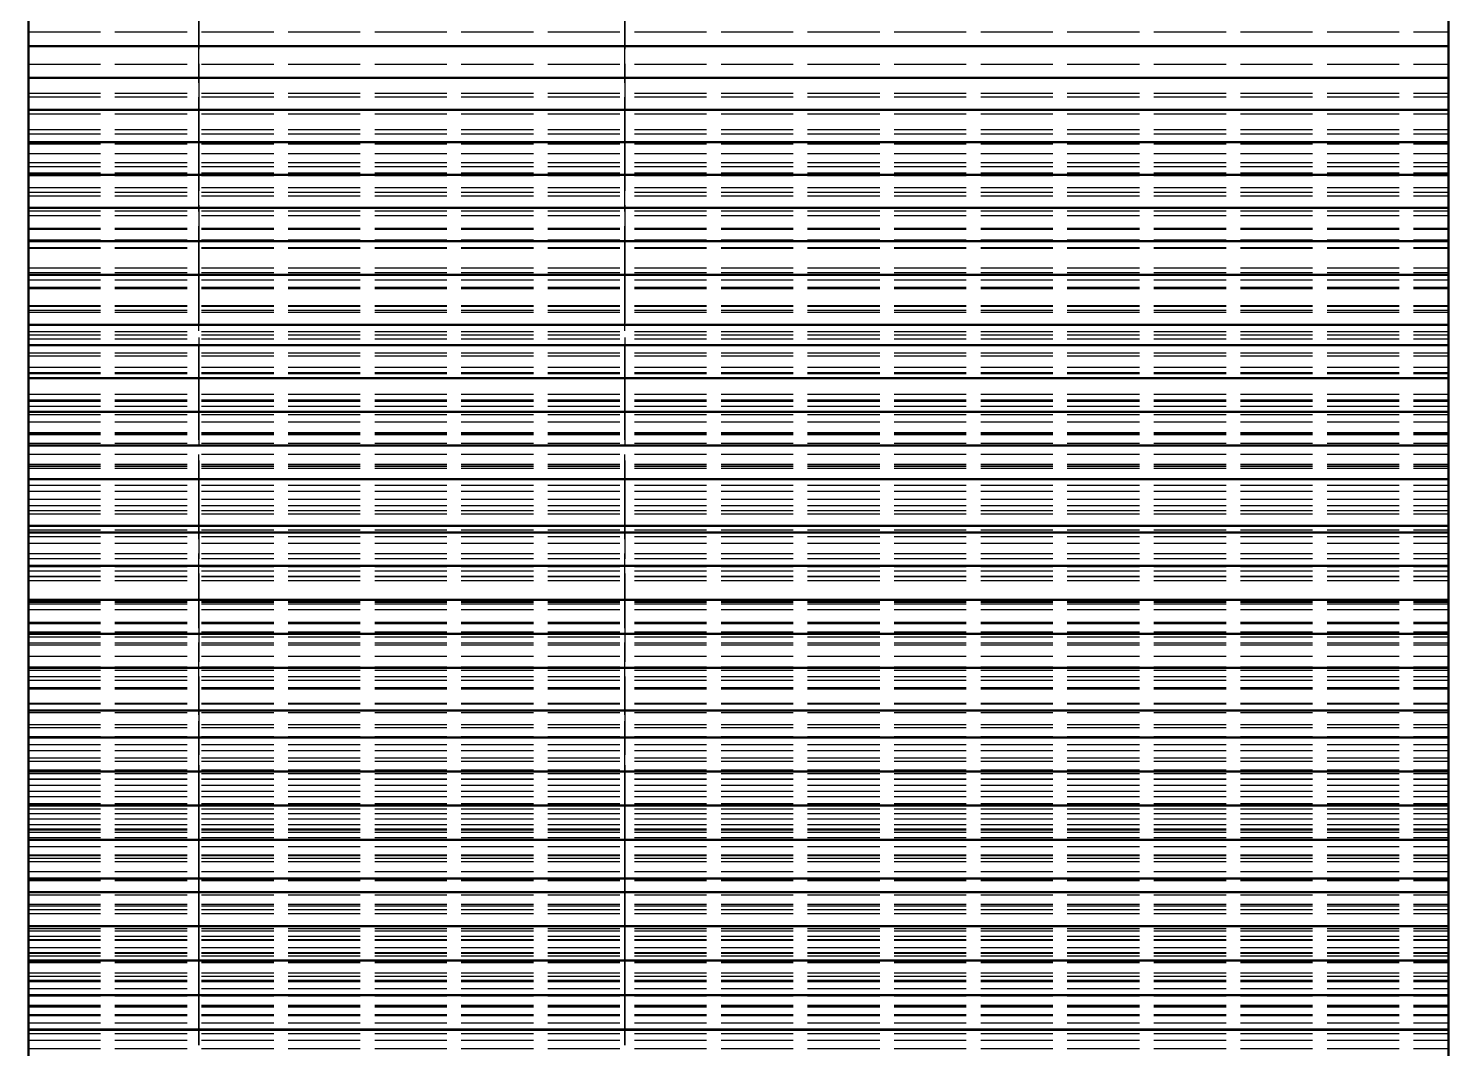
# Model space of a CAD drawing. Header units: millimetres. Extents: x 0 to 420, y 0 to 297.
# Drawn here: x 239.97 to 264.97, y 194.41 to 212.36 of the extents above; entities that cross this region are included whole.
import ezdxf

# ---------------------------------------------------------------- set-up
doc = ezdxf.new("R2010")
doc.units = ezdxf.units.MM
doc.linetypes.add('DASHED', pattern=[1.524, 1.27, -0.254])
doc.layers.add('HIDDEN', color=8, linetype='DASHED', lineweight=25)
doc.layers.add('VISIBLE', color=7, linetype='CONTINUOUS', lineweight=50)

msp = doc.modelspace()

# ---------------------------------------------------------------- linework, layer by layer
at = {"layer": 'HIDDEN'}
for points in [[(239.96812, 212.30926), (239.96812, 214.90268)], [(242.96812, 212.30926), (242.96812, 214.90268)], [(250.46812, 212.30926), (250.46812, 214.90268)], [(264.96812, 212.30926), (264.96812, 214.90268)], [(242.96812, 213.26298), (242.96812, 210.77014)], [(250.46812, 213.26298), (250.46812, 210.77014)], [(239.96812, 212.29656), (239.96812, 212.85751)], [(264.96812, 212.29656), (264.96812, 212.85751)], [(239.96812, 209.87757), (239.96812, 212.30926)], [(239.96812, 212.29656), (264.96812, 212.29656)], [(239.96812, 211.73004), (239.96812, 212.29656)], [(242.96812, 209.87757), (242.96812, 212.30926)], [(250.46812, 209.87757), (250.46812, 212.30926)], [(264.96812, 209.87757), (264.96812, 212.30926)], [(264.96812, 211.73004), (264.96812, 212.29656)], [(239.96812, 211.73004), (264.96812, 211.73004)], [(239.96812, 211.15816), (239.96812, 211.73004)], [(264.96812, 211.15816), (264.96812, 211.73004)], [(239.96812, 211.21761), (264.96812, 211.21761)], [(239.96812, 210.92019), (239.96812, 211.21761)], [(239.96812, 211.21761), (239.96812, 210.85791)], [(239.96812, 211.15816), (264.96812, 211.15816)], [(239.96812, 210.58111), (239.96812, 211.15816)], [(264.96812, 210.92019), (264.96812, 211.21761)], [(264.96812, 211.21761), (264.96812, 210.85791)], [(264.96812, 210.58111), (264.96812, 211.15816)], [(239.96812, 210.92559), (239.96812, 210.77014)], [(239.96812, 210.62462), (239.96812, 210.92019)], [(239.96812, 210.85791), (264.96812, 210.85791)], [(239.96812, 210.85791), (239.96812, 210.50442)], [(239.96812, 210.77014), (239.96812, 210.35563)], [(242.96812, 210.77014), (242.96812, 208.44165)], [(250.46812, 210.77014), (250.46812, 208.44165)], [(264.96812, 210.92559), (264.96812, 210.77014)], [(264.96812, 210.62462), (264.96812, 210.92019)], [(264.96812, 210.85791), (264.96812, 210.50442)], [(264.96812, 210.77014), (264.96812, 210.35563)], [(239.96812, 210.3309), (239.96812, 210.62462)], [(239.96812, 210.58111), (264.96812, 210.58111)], [(239.96812, 209.99905), (239.96812, 210.58111)], [(239.96812, 210.50442), (264.96812, 210.50442)], [(239.96812, 210.50442), (239.96812, 210.15692)], [(264.96812, 210.3309), (264.96812, 210.62462)], [(264.96812, 209.99905), (264.96812, 210.58111)], [(264.96812, 210.50442), (264.96812, 210.15692)], [(239.96812, 210.3309), (264.96812, 210.3309)], [(239.96812, 209.77165), (239.96812, 210.3309)], [(264.96812, 209.77165), (264.96812, 210.3309)], [(239.96812, 210.15692), (264.96812, 210.15692)], [(239.96812, 210.15692), (239.96812, 209.81527)], [(264.96812, 210.15692), (264.96812, 209.81527)], [(239.96812, 209.99905), (264.96812, 209.99905)], [(239.96812, 209.41215), (239.96812, 209.99905)], [(239.96812, 209.92937), (264.96812, 209.92937)], [(239.96812, 209.56083), (239.96812, 209.92937)], [(239.96812, 209.92937), (239.96812, 209.64006)], [(239.96812, 207.61174), (239.96812, 209.87757)], [(239.96812, 209.81527), (264.96812, 209.81527)], [(239.96812, 209.81527), (239.96812, 209.47931)], [(239.96812, 209.77165), (264.96812, 209.77165)], [(239.96812, 209.20677), (239.96812, 209.77165)], [(242.96812, 207.61174), (242.96812, 209.87757)], [(250.46812, 207.61174), (250.46812, 209.87757)], [(264.96812, 209.41215), (264.96812, 209.99905)], [(264.96812, 209.56083), (264.96812, 209.92937)], [(264.96812, 209.92937), (264.96812, 209.64006)], [(264.96812, 207.61174), (264.96812, 209.87757)], [(264.96812, 209.81527), (264.96812, 209.47931)], [(264.96812, 209.20677), (264.96812, 209.77165)], [(239.96812, 209.64006), (239.96812, 209.35262)], [(239.96812, 209.56083), (264.96812, 209.56083)], [(239.96812, 209.19834), (239.96812, 209.56083)], [(264.96812, 209.64006), (264.96812, 209.35262)], [(264.96812, 209.19834), (264.96812, 209.56083)], [(239.96812, 209.47931), (264.96812, 209.47931)], [(239.96812, 209.47931), (239.96812, 209.14894)], [(239.96812, 209.41215), (264.96812, 209.41215)], [(239.96812, 208.50459), (239.96812, 209.41215)], [(239.96812, 209.35262), (239.96812, 209.06706)], [(264.96812, 209.47931), (264.96812, 209.14894)], [(264.96812, 208.50459), (264.96812, 209.41215)], [(264.96812, 209.35262), (264.96812, 209.06706)], [(239.96812, 209.20677), (264.96812, 209.20677)], [(239.96812, 208.6365), (239.96812, 209.20677)], [(239.96812, 209.19834), (264.96812, 209.19834)], [(239.96812, 208.84169), (239.96812, 209.19834)], [(239.96812, 209.14894), (264.96812, 209.14894)], [(239.96812, 209.14894), (239.96812, 208.82406)], [(239.96812, 209.06706), (264.96812, 209.06706)], [(239.96812, 209.06706), (239.96812, 208.50446)], [(264.96812, 208.6365), (264.96812, 209.20677)], [(264.96812, 208.84169), (264.96812, 209.19834)], [(264.96812, 209.14894), (264.96812, 208.82406)], [(264.96812, 209.06706), (264.96812, 208.50446)], [(239.96812, 208.84169), (264.96812, 208.84169)], [(239.96812, 208.49074), (239.96812, 208.84169)], [(239.96812, 208.82406), (264.96812, 208.82406)], [(239.96812, 208.82406), (239.96812, 208.50459)], [(264.96812, 208.49074), (264.96812, 208.84169)], [(264.96812, 208.82406), (264.96812, 208.50459)], [(239.96812, 208.6365), (264.96812, 208.6365)], [(239.96812, 208.06107), (239.96812, 208.6365)], [(239.96812, 208.61519), (239.96812, 208.44165)], [(239.96812, 208.50459), (264.96812, 208.50459)], [(239.96812, 208.50446), (264.96812, 208.50446)], [(239.96812, 208.50446), (239.96812, 207.93639)], [(264.96812, 208.06107), (264.96812, 208.6365)], [(264.96812, 208.61519), (264.96812, 208.44165)], [(264.96812, 208.50446), (264.96812, 207.93639)], [(239.96812, 208.49074), (264.96812, 208.49074)], [(239.96812, 208.14534), (239.96812, 208.49074)], [(239.96812, 208.44165), (239.96812, 207.93639)], [(242.96812, 208.44165), (242.96812, 206.28148)], [(250.46812, 208.44165), (250.46812, 206.28148)], [(264.96812, 208.14534), (264.96812, 208.49074)], [(264.96812, 208.44165), (264.96812, 207.93639)], [(239.96812, 208.14534), (264.96812, 208.14534)], [(239.96812, 207.80539), (239.96812, 208.14534)], [(239.96812, 208.06107), (264.96812, 208.06107)], [(239.96812, 207.48069), (239.96812, 208.06107)], [(264.96812, 207.80539), (264.96812, 208.14534)], [(264.96812, 207.48069), (264.96812, 208.06107)], [(239.96812, 207.93639), (264.96812, 207.93639)], [(239.96812, 207.93639), (239.96812, 207.3631)], [(239.96812, 207.80539), (264.96812, 207.80539)], [(239.96812, 207.4708), (239.96812, 207.80539)], [(239.96812, 207.7843), (264.96812, 207.7843)], [(239.96812, 207.50927), (239.96812, 207.7843)], [(239.96812, 207.7843), (239.96812, 207.40078)], [(264.96812, 207.93639), (264.96812, 207.3631)], [(264.96812, 207.4708), (264.96812, 207.80539)], [(264.96812, 207.50927), (264.96812, 207.7843)], [(264.96812, 207.7843), (264.96812, 207.40078)], [(239.96812, 205.51566), (239.96812, 207.61174)], [(239.96812, 207.23616), (239.96812, 207.50927)], [(242.96812, 205.51566), (242.96812, 207.61174)], [(250.46812, 205.51566), (250.46812, 207.61174)], [(264.96812, 205.51566), (264.96812, 207.61174)], [(264.96812, 207.23616), (264.96812, 207.50927)], [(239.96812, 207.48069), (264.96812, 207.48069)], [(239.96812, 206.89554), (239.96812, 207.48069)], [(239.96812, 207.4708), (264.96812, 207.4708)], [(239.96812, 207.14149), (239.96812, 207.4708)], [(239.96812, 207.40078), (264.96812, 207.40078)], [(239.96812, 207.40078), (239.96812, 207.02303)], [(239.96812, 207.3631), (264.96812, 207.3631)], [(239.96812, 207.3631), (239.96812, 207.14149)], [(264.96812, 206.89554), (264.96812, 207.48069)], [(264.96812, 207.14149), (264.96812, 207.4708)], [(264.96812, 207.40078), (264.96812, 207.02303)], [(264.96812, 207.3631), (264.96812, 207.14149)], [(239.96812, 206.96496), (239.96812, 207.23616)], [(239.96812, 207.02303), (264.96812, 207.02303)], [(239.96812, 207.02303), (239.96812, 206.65085)], [(264.96812, 206.96496), (264.96812, 207.23616)], [(264.96812, 207.02303), (264.96812, 206.65085)], [(239.96812, 206.96496), (264.96812, 206.96496)], [(239.96812, 206.39705), (239.96812, 206.96496)], [(239.96812, 206.89554), (264.96812, 206.89554)], [(239.96812, 206.30577), (239.96812, 206.89554)], [(239.96812, 206.78481), (239.96812, 206.28148)], [(264.96812, 206.39705), (264.96812, 206.96496)], [(264.96812, 206.30577), (264.96812, 206.89554)], [(264.96812, 206.78481), (264.96812, 206.28148)], [(239.96812, 206.65085), (264.96812, 206.65085)], [(239.96812, 206.65085), (239.96812, 206.28411)], [(239.96812, 206.59455), (264.96812, 206.59455)], [(239.96812, 206.20258), (239.96812, 206.59455)], [(239.96812, 206.59455), (239.96812, 206.32792)], [(264.96812, 206.65085), (264.96812, 206.28411)], [(264.96812, 206.20258), (264.96812, 206.59455)], [(264.96812, 206.59455), (264.96812, 206.32792)], [(239.96812, 206.39705), (264.96812, 206.39705)], [(239.96812, 205.82397), (239.96812, 206.39705)], [(239.96812, 206.32792), (239.96812, 206.06322)], [(239.96812, 206.30577), (264.96812, 206.30577)], [(239.96812, 205.71153), (239.96812, 206.30577)], [(239.96812, 206.28411), (264.96812, 206.28411)], [(239.96812, 206.28411), (239.96812, 205.92268)], [(239.96812, 206.28148), (239.96812, 206.06322)], [(242.96812, 206.28148), (242.96812, 204.29333)], [(250.46812, 206.28148), (250.46812, 204.29333)], [(264.96812, 205.82397), (264.96812, 206.39705)], [(264.96812, 206.32792), (264.96812, 206.06322)], [(264.96812, 205.71153), (264.96812, 206.30577)], [(264.96812, 206.28411), (264.96812, 205.92268)], [(264.96812, 206.28148), (264.96812, 206.06322)], [(239.96812, 206.20258), (264.96812, 206.20258)], [(239.96812, 205.81619), (239.96812, 206.20258)], [(239.96812, 206.06322), (239.96812, 205.80046)], [(264.96812, 205.81619), (264.96812, 206.20258)], [(264.96812, 206.06322), (264.96812, 205.80046)], [(239.96812, 205.92268), (264.96812, 205.92268)], [(239.96812, 205.92268), (239.96812, 205.56645)], [(239.96812, 205.82397), (264.96812, 205.82397)], [(239.96812, 205.24594), (239.96812, 205.82397)], [(239.96812, 205.81619), (264.96812, 205.81619)], [(239.96812, 205.43523), (239.96812, 205.81619)], [(239.96812, 205.80046), (264.96812, 205.80046)], [(239.96812, 205.80046), (239.96812, 205.22977)], [(264.96812, 205.92268), (264.96812, 205.56645)], [(264.96812, 205.24594), (264.96812, 205.82397)], [(264.96812, 205.43523), (264.96812, 205.81619)], [(264.96812, 205.80046), (264.96812, 205.22977)], [(239.96812, 205.71153), (264.96812, 205.71153)], [(239.96812, 204.86928), (239.96812, 205.71153)], [(239.96812, 205.56645), (264.96812, 205.56645)], [(239.96812, 205.56645), (239.96812, 205.21534)], [(239.96812, 203.5929), (239.96812, 205.51566)], [(242.96812, 203.5929), (242.96812, 205.51566)], [(250.46812, 203.5929), (250.46812, 205.51566)], [(264.96812, 204.86928), (264.96812, 205.71153)], [(264.96812, 205.56645), (264.96812, 205.21534)], [(264.96812, 203.5929), (264.96812, 205.51566)], [(239.96812, 205.43523), (264.96812, 205.43523)], [(239.96812, 205.05955), (239.96812, 205.43523)], [(264.96812, 205.05955), (264.96812, 205.43523)], [(239.96812, 205.24594), (264.96812, 205.24594)], [(239.96812, 204.6632), (239.96812, 205.24594)], [(239.96812, 205.22977), (264.96812, 205.22977)], [(239.96812, 205.22977), (239.96812, 204.65408)], [(239.96812, 205.21534), (264.96812, 205.21534)], [(239.96812, 205.21534), (239.96812, 204.86928)], [(239.96812, 205.05955), (264.96812, 205.05955)], [(239.96812, 204.68903), (239.96812, 205.05955)], [(264.96812, 204.6632), (264.96812, 205.24594)], [(264.96812, 205.22977), (264.96812, 204.65408)], [(264.96812, 205.21534), (264.96812, 204.86928)], [(264.96812, 204.68903), (264.96812, 205.05955)], [(239.96812, 204.86928), (264.96812, 204.86928)], [(239.96812, 204.68903), (264.96812, 204.68903)], [(239.96812, 204.32358), (239.96812, 204.68903)], [(239.96812, 204.6632), (264.96812, 204.6632)], [(239.96812, 204.07591), (239.96812, 204.6632)], [(239.96812, 204.65408), (264.96812, 204.65408)], [(239.96812, 204.65408), (239.96812, 204.29333)], [(239.96812, 204.65408), (239.96812, 204.07361)], [(239.96812, 204.62283), (264.96812, 204.62283)], [(239.96812, 204.37096), (239.96812, 204.62283)], [(239.96812, 204.62283), (239.96812, 204.21655)], [(264.96812, 204.32358), (264.96812, 204.68903)], [(264.96812, 204.07591), (264.96812, 204.6632)], [(264.96812, 204.65408), (264.96812, 204.29333)], [(264.96812, 204.65408), (264.96812, 204.07361)], [(264.96812, 204.37096), (264.96812, 204.62283)], [(264.96812, 204.62283), (264.96812, 204.21655)], [(239.96812, 204.12105), (239.96812, 204.37096)], [(239.96812, 204.32358), (264.96812, 204.32358)], [(239.96812, 203.9631), (239.96812, 204.32358)], [(239.96812, 204.29333), (239.96812, 203.60754)], [(242.96812, 204.29333), (242.96812, 202.48059)], [(250.46812, 204.29333), (250.46812, 202.48059)], [(264.96812, 204.12105), (264.96812, 204.37096)], [(264.96812, 203.9631), (264.96812, 204.32358)], [(264.96812, 204.29333), (264.96812, 203.60754)], [(239.96812, 204.21655), (264.96812, 204.21655)], [(239.96812, 204.21655), (239.96812, 203.81557)], [(239.96812, 203.87311), (239.96812, 204.12105)], [(239.96812, 204.07591), (264.96812, 204.07591)], [(239.96812, 203.48425), (239.96812, 204.07591)], [(239.96812, 204.07361), (264.96812, 204.07361)], [(239.96812, 204.07361), (239.96812, 203.60754)], [(264.96812, 204.21655), (264.96812, 203.81557)], [(264.96812, 203.87311), (264.96812, 204.12105)], [(264.96812, 203.48425), (264.96812, 204.07591)], [(264.96812, 204.07361), (264.96812, 203.60754)], [(239.96812, 203.9631), (264.96812, 203.9631)], [(239.96812, 203.60754), (239.96812, 203.9631)], [(239.96812, 203.87311), (264.96812, 203.87311)], [(239.96812, 203.2981), (239.96812, 203.87311)], [(239.96812, 203.81557), (264.96812, 203.81557)], [(239.96812, 203.81557), (239.96812, 203.41973)], [(264.96812, 203.60754), (264.96812, 203.9631)], [(264.96812, 203.2981), (264.96812, 203.87311)], [(264.96812, 203.81557), (264.96812, 203.41973)], [(239.96812, 201.84675), (239.96812, 203.5929)], [(239.96812, 203.53485), (264.96812, 203.53485)], [(239.96812, 203.1205), (239.96812, 203.53485)], [(239.96812, 203.53485), (239.96812, 203.29162)], [(242.96812, 201.84675), (242.96812, 203.5929)], [(250.46812, 201.84675), (250.46812, 203.5929)], [(264.96812, 201.84675), (264.96812, 203.5929)], [(264.96812, 203.1205), (264.96812, 203.53485)], [(264.96812, 203.53485), (264.96812, 203.29162)], [(239.96812, 203.48425), (264.96812, 203.48425)], [(239.96812, 202.88838), (239.96812, 203.48425)], [(239.96812, 203.41973), (264.96812, 203.41973)], [(239.96812, 203.41973), (239.96812, 203.02891)], [(239.96812, 203.2981), (264.96812, 203.2981)], [(239.96812, 202.71839), (239.96812, 203.2981)], [(239.96812, 203.29162), (239.96812, 203.05039)], [(264.96812, 202.88838), (264.96812, 203.48425)], [(264.96812, 203.41973), (264.96812, 203.02891)], [(264.96812, 202.71839), (264.96812, 203.2981)], [(264.96812, 203.29162), (264.96812, 203.05039)], [(239.96812, 203.1205), (264.96812, 203.1205)], [(239.96812, 202.71129), (239.96812, 203.1205)], [(239.96812, 203.05039), (239.96812, 202.81114)], [(239.96812, 203.02891), (264.96812, 203.02891)], [(239.96812, 203.02891), (239.96812, 202.64299)], [(264.96812, 202.71129), (264.96812, 203.1205)], [(264.96812, 203.05039), (264.96812, 202.81114)], [(264.96812, 203.02891), (264.96812, 202.64299)], [(239.96812, 202.89916), (239.96812, 202.48059)], [(239.96812, 202.88838), (264.96812, 202.88838)], [(239.96812, 202.28843), (239.96812, 202.88838)], [(239.96812, 202.81114), (264.96812, 202.81114)], [(239.96812, 202.81114), (239.96812, 202.23393)], [(264.96812, 202.89916), (264.96812, 202.48059)], [(264.96812, 202.28843), (264.96812, 202.88838)], [(264.96812, 202.81114), (264.96812, 202.23393)], [(239.96812, 202.71839), (264.96812, 202.71839)], [(239.96812, 202.1342), (239.96812, 202.71839)], [(239.96812, 202.71129), (264.96812, 202.71129)], [(239.96812, 202.30706), (239.96812, 202.71129)], [(239.96812, 202.64299), (264.96812, 202.64299)], [(239.96812, 202.64299), (239.96812, 202.26188)], [(264.96812, 202.1342), (264.96812, 202.71839)], [(264.96812, 202.30706), (264.96812, 202.71129)], [(264.96812, 202.64299), (264.96812, 202.26188)], [(239.96812, 202.48059), (239.96812, 202.23393)], [(239.96812, 202.30706), (264.96812, 202.30706)], [(239.96812, 201.90768), (239.96812, 202.30706)], [(239.96812, 202.28843), (264.96812, 202.28843)], [(239.96812, 201.51382), (239.96812, 202.28843)], [(239.96812, 202.26188), (264.96812, 202.26188)], [(239.96812, 202.26188), (239.96812, 201.88551)], [(242.96812, 202.48059), (242.96812, 200.84636)], [(250.46812, 202.48059), (250.46812, 200.84636)], [(264.96812, 202.48059), (264.96812, 202.23393)], [(264.96812, 201.90768), (264.96812, 202.30706)], [(264.96812, 201.51382), (264.96812, 202.28843)], [(264.96812, 202.26188), (264.96812, 201.88551)], [(239.96812, 202.23393), (264.96812, 202.23393)], [(239.96812, 202.23393), (239.96812, 201.65218)], [(239.96812, 202.1342), (264.96812, 202.1342)], [(239.96812, 201.54572), (239.96812, 202.1342)], [(264.96812, 202.23393), (264.96812, 201.65218)], [(264.96812, 201.54572), (264.96812, 202.1342)], [(239.96812, 201.90768), (264.96812, 201.90768)], [(239.96812, 201.51305), (239.96812, 201.90768)], [(239.96812, 201.88551), (264.96812, 201.88551)], [(239.96812, 201.88551), (239.96812, 201.51382)], [(239.96812, 200.28019), (239.96812, 201.84675)], [(242.96812, 200.28019), (242.96812, 201.84675)], [(250.46812, 200.28019), (250.46812, 201.84675)], [(264.96812, 201.51305), (264.96812, 201.90768)], [(264.96812, 201.88551), (264.96812, 201.51382)], [(264.96812, 200.28019), (264.96812, 201.84675)], [(239.96812, 201.74188), (264.96812, 201.74188)], [(239.96812, 201.51384), (239.96812, 201.74188)], [(239.96812, 201.74188), (239.96812, 201.31394)], [(239.96812, 201.65218), (264.96812, 201.65218)], [(239.96812, 201.65218), (239.96812, 201.06613)], [(239.96812, 201.54572), (264.96812, 201.54572)], [(239.96812, 200.95313), (239.96812, 201.54572)], [(239.96812, 201.28782), (239.96812, 201.51384)], [(239.96812, 201.51382), (264.96812, 201.51382)], [(239.96812, 201.51305), (264.96812, 201.51305)], [(239.96812, 201.12309), (239.96812, 201.51305)], [(264.96812, 201.51384), (264.96812, 201.74188)], [(264.96812, 201.74188), (264.96812, 201.31394)], [(264.96812, 201.65218), (264.96812, 201.06613)], [(264.96812, 200.95313), (264.96812, 201.54572)], [(264.96812, 201.28782), (264.96812, 201.51384)], [(264.96812, 201.12309), (264.96812, 201.51305)], [(239.96812, 201.31394), (264.96812, 201.31394)], [(239.96812, 201.31394), (239.96812, 200.89084)], [(239.96812, 201.06383), (239.96812, 201.28782)], [(264.96812, 201.31394), (264.96812, 200.89084)], [(264.96812, 201.06383), (264.96812, 201.28782)], [(239.96812, 201.12309), (264.96812, 201.12309)], [(239.96812, 200.73773), (239.96812, 201.12309)], [(239.96812, 201.1062), (239.96812, 200.84636)], [(239.96812, 201.06613), (264.96812, 201.06613)], [(239.96812, 201.06613), (239.96812, 200.47596)], [(239.96812, 201.06383), (264.96812, 201.06383)], [(239.96812, 200.4833), (239.96812, 201.06383)], [(264.96812, 200.73773), (264.96812, 201.12309)], [(264.96812, 201.1062), (264.96812, 200.84636)], [(264.96812, 201.06613), (264.96812, 200.47596)], [(264.96812, 200.4833), (264.96812, 201.06383)], [(239.96812, 200.95313), (264.96812, 200.95313)], [(239.96812, 200.3566), (239.96812, 200.95313)], [(239.96812, 200.89084), (264.96812, 200.89084)], [(239.96812, 200.89084), (239.96812, 200.47243)], [(239.96812, 200.84636), (239.96812, 200.35689)], [(239.96812, 200.75864), (264.96812, 200.75864)], [(239.96812, 200.32306), (239.96812, 200.75864)], [(239.96812, 200.75864), (239.96812, 200.53948)], [(242.96812, 200.84636), (242.96812, 199.39344)], [(250.46812, 200.84636), (250.46812, 199.39344)], [(264.96812, 200.3566), (264.96812, 200.95313)], [(264.96812, 200.89084), (264.96812, 200.47243)], [(264.96812, 200.84636), (264.96812, 200.35689)], [(264.96812, 200.32306), (264.96812, 200.75864)], [(264.96812, 200.75864), (264.96812, 200.53948)], [(239.96812, 200.73773), (264.96812, 200.73773)], [(239.96812, 200.35689), (239.96812, 200.73773)], [(239.96812, 200.53948), (239.96812, 200.32237)], [(264.96812, 200.35689), (264.96812, 200.73773)], [(264.96812, 200.53948), (264.96812, 200.32237)], [(239.96812, 200.4833), (264.96812, 200.4833)], [(239.96812, 199.89854), (239.96812, 200.4833)], [(239.96812, 200.47596), (264.96812, 200.47596)], [(239.96812, 200.47596), (239.96812, 200.35689)], [(239.96812, 200.47243), (264.96812, 200.47243)], [(239.96812, 200.47243), (239.96812, 200.05859)], [(239.96812, 200.3566), (264.96812, 200.3566)], [(239.96812, 199.75626), (239.96812, 200.3566)], [(239.96812, 200.32306), (264.96812, 200.32306)], [(239.96812, 199.89214), (239.96812, 200.32306)], [(239.96812, 200.32237), (239.96812, 200.1073)], [(239.96812, 198.8959), (239.96812, 200.28019)], [(242.96812, 198.8959), (242.96812, 200.28019)], [(250.46812, 198.8959), (250.46812, 200.28019)], [(264.96812, 199.89854), (264.96812, 200.4833)], [(264.96812, 200.47596), (264.96812, 200.35689)], [(264.96812, 200.47243), (264.96812, 200.05859)], [(264.96812, 199.75626), (264.96812, 200.3566)], [(264.96812, 199.89214), (264.96812, 200.32306)], [(264.96812, 200.32237), (264.96812, 200.1073)], [(264.96812, 198.8959), (264.96812, 200.28019)], [(239.96812, 200.1073), (264.96812, 200.1073)], [(239.96812, 200.1073), (239.96812, 199.52515)], [(239.96812, 200.05859), (264.96812, 200.05859)], [(239.96812, 200.05859), (239.96812, 199.64924)], [(264.96812, 200.1073), (264.96812, 199.52515)], [(264.96812, 200.05859), (264.96812, 199.64924)], [(239.96812, 199.89854), (264.96812, 199.89854)], [(239.96812, 199.30978), (239.96812, 199.89854)], [(239.96812, 199.89214), (264.96812, 199.89214)], [(239.96812, 199.46574), (239.96812, 199.89214)], [(239.96812, 199.88184), (239.96812, 199.39344)], [(239.96812, 199.75626), (264.96812, 199.75626)], [(239.96812, 199.15225), (239.96812, 199.75626)], [(264.96812, 199.30978), (264.96812, 199.89854)], [(264.96812, 199.46574), (264.96812, 199.89214)], [(264.96812, 199.88184), (264.96812, 199.39344)], [(264.96812, 199.15225), (264.96812, 199.75626)], [(239.96812, 199.64924), (264.96812, 199.64924)], [(239.96812, 199.64924), (239.96812, 199.2443)], [(239.96812, 199.52515), (264.96812, 199.52515)], [(239.96812, 199.52515), (239.96812, 198.93895)], [(264.96812, 199.64924), (264.96812, 199.2443)], [(264.96812, 199.52515), (264.96812, 198.93895)], [(239.96812, 199.46574), (264.96812, 199.46574)], [(239.96812, 199.04376), (239.96812, 199.46574)], [(239.96812, 199.39344), (239.96812, 198.93895)], [(239.96812, 199.30978), (264.96812, 199.30978)], [(239.96812, 198.71719), (239.96812, 199.30978)], [(242.96812, 199.39344), (242.96812, 198.12429)], [(250.46812, 199.39344), (250.46812, 198.12429)], [(264.96812, 199.04376), (264.96812, 199.46574)], [(264.96812, 199.39344), (264.96812, 198.93895)], [(264.96812, 198.71719), (264.96812, 199.30978)], [(239.96812, 199.2443), (264.96812, 199.2443)], [(239.96812, 199.2443), (239.96812, 198.8437)], [(239.96812, 199.15225), (264.96812, 199.15225)], [(239.96812, 198.44738), (239.96812, 199.15225)], [(239.96812, 199.14934), (264.96812, 199.14934)], [(239.96812, 198.94576), (239.96812, 199.14934)], [(239.96812, 199.14934), (239.96812, 198.70092)], [(239.96812, 199.04376), (264.96812, 199.04376)], [(239.96812, 198.62611), (239.96812, 199.04376)], [(264.96812, 199.2443), (264.96812, 198.8437)], [(264.96812, 198.44738), (264.96812, 199.15225)], [(264.96812, 198.94576), (264.96812, 199.14934)], [(264.96812, 199.14934), (264.96812, 198.70092)], [(264.96812, 198.62611), (264.96812, 199.04376)], [(239.96812, 198.74425), (239.96812, 198.94576)], [(239.96812, 198.93895), (264.96812, 198.93895)], [(239.96812, 198.93895), (239.96812, 198.34891)], [(239.96812, 197.69624), (239.96812, 198.8959)], [(239.96812, 198.8437), (264.96812, 198.8437)], [(239.96812, 198.8437), (239.96812, 198.44738)], [(242.96812, 197.69624), (242.96812, 198.8959)], [(250.46812, 197.69624), (250.46812, 198.8959)], [(264.96812, 198.74425), (264.96812, 198.94576)], [(264.96812, 198.93895), (264.96812, 198.34891)], [(264.96812, 197.69624), (264.96812, 198.8959)], [(264.96812, 198.8437), (264.96812, 198.44738)], [(239.96812, 198.54481), (239.96812, 198.74425)], [(239.96812, 198.71719), (264.96812, 198.71719)], [(239.96812, 198.12093), (239.96812, 198.71719)], [(239.96812, 198.70092), (264.96812, 198.70092)], [(239.96812, 198.70092), (239.96812, 198.25685)], [(239.96812, 198.68237), (239.96812, 198.12429)], [(239.96812, 198.62611), (264.96812, 198.62611)], [(239.96812, 198.21271), (239.96812, 198.62611)], [(239.96812, 198.54481), (264.96812, 198.54481)], [(239.96812, 197.96035), (239.96812, 198.54481)], [(264.96812, 198.54481), (264.96812, 198.74425)], [(264.96812, 198.12093), (264.96812, 198.71719)], [(264.96812, 198.70092), (264.96812, 198.25685)], [(264.96812, 198.68237), (264.96812, 198.12429)], [(264.96812, 198.21271), (264.96812, 198.62611)], [(264.96812, 197.96035), (264.96812, 198.54481)], [(239.96812, 198.44738), (264.96812, 198.44738)], [(239.96812, 198.34891), (264.96812, 198.34891)], [(239.96812, 198.34891), (239.96812, 197.75522)], [(239.96812, 198.27353), (264.96812, 198.27353)], [(239.96812, 197.81791), (239.96812, 198.27353)], [(239.96812, 198.27353), (239.96812, 198.07904)], [(239.96812, 198.25685), (264.96812, 198.25685)], [(239.96812, 198.25685), (239.96812, 197.81701)], [(264.96812, 198.34891), (264.96812, 197.75522)], [(264.96812, 197.81791), (264.96812, 198.27353)], [(264.96812, 198.27353), (264.96812, 198.07904)], [(264.96812, 198.25685), (264.96812, 197.81701)], [(239.96812, 198.21271), (264.96812, 198.21271)], [(239.96812, 197.80351), (239.96812, 198.21271)], [(239.96812, 198.12429), (239.96812, 197.75522)], [(239.96812, 198.12093), (264.96812, 198.12093)], [(239.96812, 197.52115), (239.96812, 198.12093)], [(239.96812, 198.07904), (239.96812, 197.88665)], [(242.96812, 198.12429), (242.96812, 197.0411)], [(250.46812, 198.12429), (250.46812, 197.0411)], [(264.96812, 197.80351), (264.96812, 198.21271)], [(264.96812, 198.12429), (264.96812, 197.75522)], [(264.96812, 197.52115), (264.96812, 198.12093)], [(264.96812, 198.07904), (264.96812, 197.88665)], [(239.96812, 197.96035), (264.96812, 197.96035)], [(239.96812, 197.37216), (239.96812, 197.96035)], [(239.96812, 197.88665), (239.96812, 197.69635)], [(239.96812, 197.81791), (264.96812, 197.81791)], [(239.96812, 197.36646), (239.96812, 197.81791)], [(239.96812, 197.81701), (264.96812, 197.81701)], [(239.96812, 197.81701), (239.96812, 197.3813)], [(239.96812, 197.80351), (264.96812, 197.80351)], [(239.96812, 197.39845), (239.96812, 197.80351)], [(239.96812, 197.75522), (264.96812, 197.75522)], [(239.96812, 197.75522), (239.96812, 197.39845)], [(264.96812, 197.37216), (264.96812, 197.96035)], [(264.96812, 197.88665), (264.96812, 197.69635)], [(264.96812, 197.36646), (264.96812, 197.81791)], [(264.96812, 197.81701), (264.96812, 197.3813)], [(264.96812, 197.39845), (264.96812, 197.80351)], [(264.96812, 197.75522), (264.96812, 197.39845)], [(239.96812, 197.69635), (264.96812, 197.69635)], [(239.96812, 197.69635), (239.96812, 197.11085)], [(239.96812, 196.68326), (239.96812, 197.69624)], [(239.96812, 197.52115), (264.96812, 197.52115)], [(239.96812, 196.91799), (239.96812, 197.52115)], [(242.96812, 196.68326), (242.96812, 197.69624)], [(250.46812, 196.68326), (250.46812, 197.69624)], [(264.96812, 197.69635), (264.96812, 197.11085)], [(264.96812, 196.68326), (264.96812, 197.69624)], [(264.96812, 196.91799), (264.96812, 197.52115)], [(239.96812, 197.3813), (264.96812, 197.3813)], [(239.96812, 197.3813), (239.96812, 196.94964)], [(239.96812, 197.37216), (264.96812, 197.37216)], [(239.96812, 196.78044), (239.96812, 197.37216)], [(239.96812, 197.36646), (264.96812, 197.36646)], [(239.96812, 196.91907), (239.96812, 197.36646)], [(264.96812, 197.3813), (264.96812, 196.94964)], [(264.96812, 196.78044), (264.96812, 197.37216)], [(264.96812, 196.91907), (264.96812, 197.36646)], [(239.96812, 197.15802), (239.96812, 197.0411)], [(239.96812, 197.11085), (264.96812, 197.11085)], [(239.96812, 197.11085), (239.96812, 196.5218)], [(239.96812, 197.0411), (239.96812, 196.14571)], [(242.96812, 197.0411), (242.96812, 196.14571)], [(250.46812, 197.0411), (250.46812, 196.14571)], [(264.96812, 197.15802), (264.96812, 197.0411)], [(264.96812, 197.11085), (264.96812, 196.5218)], [(264.96812, 197.0411), (264.96812, 196.14571)], [(239.96812, 196.94964), (264.96812, 196.94964)], [(239.96812, 196.94964), (239.96812, 196.52197)], [(239.96812, 196.91907), (264.96812, 196.91907)], [(239.96812, 196.47565), (239.96812, 196.91907)], [(239.96812, 196.91799), (264.96812, 196.91799)], [(239.96812, 196.31157), (239.96812, 196.91799)], [(239.96812, 196.85231), (264.96812, 196.85231)], [(239.96812, 196.67374), (239.96812, 196.85231)], [(239.96812, 196.85231), (239.96812, 196.38463)], [(239.96812, 196.78044), (264.96812, 196.78044)], [(239.96812, 196.18535), (239.96812, 196.78044)], [(264.96812, 196.94964), (264.96812, 196.52197)], [(264.96812, 196.47565), (264.96812, 196.91907)], [(264.96812, 196.31157), (264.96812, 196.91799)], [(264.96812, 196.67374), (264.96812, 196.85231)], [(264.96812, 196.85231), (264.96812, 196.38463)], [(264.96812, 196.18535), (264.96812, 196.78044)], [(239.96812, 195.8587), (239.96812, 196.68326)], [(239.96812, 196.4973), (239.96812, 196.67374)], [(239.96812, 196.52197), (264.96812, 196.52197)], [(239.96812, 196.52197), (239.96812, 196.09823)], [(239.96812, 196.5218), (264.96812, 196.5218)], [(239.96812, 196.5218), (239.96812, 195.9294)], [(242.96812, 195.8587), (242.96812, 196.68326)], [(250.46812, 195.8587), (250.46812, 196.68326)], [(264.96812, 195.8587), (264.96812, 196.68326)], [(264.96812, 196.4973), (264.96812, 196.67374)], [(264.96812, 196.52197), (264.96812, 196.09823)], [(264.96812, 196.5218), (264.96812, 195.9294)], [(239.96812, 196.32297), (239.96812, 196.4973)], [(239.96812, 196.47565), (264.96812, 196.47565)], [(239.96812, 196.03611), (239.96812, 196.47565)], [(239.96812, 196.38463), (264.96812, 196.38463)], [(239.96812, 196.38463), (239.96812, 195.92082)], [(239.96812, 196.32297), (264.96812, 196.32297)], [(239.96812, 195.73617), (239.96812, 196.32297)], [(239.96812, 196.31157), (264.96812, 196.31157)], [(239.96812, 195.67839), (239.96812, 196.31157)], [(264.96812, 196.32297), (264.96812, 196.4973)], [(264.96812, 196.03611), (264.96812, 196.47565)], [(264.96812, 196.38463), (264.96812, 195.92082)], [(264.96812, 195.73617), (264.96812, 196.32297)], [(264.96812, 195.67839), (264.96812, 196.31157)], [(239.96812, 196.18535), (264.96812, 196.18535)], [(239.96812, 195.58706), (239.96812, 196.18535)], [(239.96812, 196.14571), (239.96812, 195.43965)], [(239.96812, 196.09823), (264.96812, 196.09823)], [(239.96812, 196.09823), (239.96812, 195.67839)], [(239.96812, 196.08633), (264.96812, 196.08633)], [(239.96812, 195.61193), (239.96812, 196.08633)], [(239.96812, 196.08633), (239.96812, 195.91705)], [(239.96812, 196.03611), (264.96812, 196.03611)], [(239.96812, 195.60041), (239.96812, 196.03611)], [(242.96812, 196.14571), (242.96812, 195.43965)], [(250.46812, 196.14571), (250.46812, 195.43965)], [(264.96812, 195.58706), (264.96812, 196.18535)], [(264.96812, 196.14571), (264.96812, 195.43965)], [(264.96812, 196.09823), (264.96812, 195.67839)], [(264.96812, 195.61193), (264.96812, 196.08633)], [(264.96812, 196.08633), (264.96812, 195.91705)], [(264.96812, 195.60041), (264.96812, 196.03611)], [(239.96812, 195.9294), (264.96812, 195.9294)], [(239.96812, 195.9294), (239.96812, 195.33382)], [(239.96812, 195.92082), (264.96812, 195.92082)], [(239.96812, 195.92082), (239.96812, 195.46075)], [(239.96812, 195.91705), (239.96812, 195.74991)], [(239.96812, 195.22397), (239.96812, 195.8587)], [(242.96812, 195.22397), (242.96812, 195.8587)], [(250.46812, 195.22397), (250.46812, 195.8587)], [(264.96812, 195.9294), (264.96812, 195.33382)], [(264.96812, 195.92082), (264.96812, 195.46075)], [(264.96812, 195.91705), (264.96812, 195.74991)], [(264.96812, 195.22397), (264.96812, 195.8587)], [(239.96812, 195.74991), (239.96812, 195.5849)], [(239.96812, 195.73617), (264.96812, 195.73617)], [(239.96812, 195.14616), (239.96812, 195.73617)], [(239.96812, 195.67839), (264.96812, 195.67839)], [(239.96812, 195.61193), (264.96812, 195.61193)], [(239.96812, 195.14119), (239.96812, 195.61193)], [(239.96812, 195.60041), (264.96812, 195.60041)], [(239.96812, 195.16849), (239.96812, 195.60041)], [(239.96812, 195.58706), (264.96812, 195.58706)], [(239.96812, 194.98568), (239.96812, 195.58706)], [(239.96812, 195.5849), (264.96812, 195.5849)], [(239.96812, 195.5849), (239.96812, 194.99765)], [(264.96812, 195.74991), (264.96812, 195.5849)], [(264.96812, 195.14616), (264.96812, 195.73617)], [(264.96812, 195.14119), (264.96812, 195.61193)], [(264.96812, 195.16849), (264.96812, 195.60041)], [(264.96812, 194.98568), (264.96812, 195.58706)], [(264.96812, 195.5849), (264.96812, 194.99765)], [(239.96812, 195.46075), (264.96812, 195.46075)], [(239.96812, 195.46075), (239.96812, 195.00436)], [(239.96812, 195.43965), (239.96812, 194.92413)], [(239.96812, 195.33382), (264.96812, 195.33382)], [(239.96812, 195.33382), (239.96812, 194.74031)], [(242.96812, 195.43965), (242.96812, 194.92413)], [(250.46812, 195.43965), (250.46812, 194.92413)], [(264.96812, 195.46075), (264.96812, 195.00436)], [(264.96812, 195.43965), (264.96812, 194.92413)], [(264.96812, 195.33382), (264.96812, 194.74031)], [(239.96812, 194.78013), (239.96812, 195.22397)], [(239.96812, 195.16849), (264.96812, 195.16849)], [(239.96812, 194.74031), (239.96812, 195.16849)], [(239.96812, 195.14616), (264.96812, 195.14616)], [(239.96812, 194.5531), (239.96812, 195.14616)], [(239.96812, 195.14119), (264.96812, 195.14119)], [(239.96812, 194.67403), (239.96812, 195.14119)], [(239.96812, 195.00436), (264.96812, 195.00436)], [(239.96812, 195.00436), (239.96812, 194.55158)], [(242.96812, 194.78013), (242.96812, 195.22397)], [(250.46812, 194.78013), (250.46812, 195.22397)], [(264.96812, 194.78013), (264.96812, 195.22397)], [(264.96812, 194.74031), (264.96812, 195.16849)], [(264.96812, 194.5531), (264.96812, 195.14616)], [(264.96812, 194.67403), (264.96812, 195.14119)], [(264.96812, 195.00436), (264.96812, 194.55158)], [(239.96812, 194.99765), (264.96812, 194.99765)], [(239.96812, 194.99765), (239.96812, 194.40737)], [(239.96812, 194.98568), (264.96812, 194.98568)], [(239.96812, 194.38135), (239.96812, 194.98568)], [(239.96812, 194.92413), (239.96812, 194.60003)], [(239.96812, 194.85709), (264.96812, 194.85709)], [(239.96812, 194.70403), (239.96812, 194.85709)], [(239.96812, 194.85709), (239.96812, 194.37144)], [(239.96812, 194.52797), (239.96812, 194.78013)], [(242.96812, 194.92413), (242.96812, 194.60003)], [(242.96812, 194.52797), (242.96812, 194.78013)], [(250.46812, 194.92413), (250.46812, 194.60003)], [(250.46812, 194.52797), (250.46812, 194.78013)], [(264.96812, 194.99765), (264.96812, 194.40737)], [(264.96812, 194.38135), (264.96812, 194.98568)], [(264.96812, 194.92413), (264.96812, 194.60003)], [(264.96812, 194.70403), (264.96812, 194.85709)], [(264.96812, 194.85709), (264.96812, 194.37144)], [(264.96812, 194.52797), (264.96812, 194.78013)], [(239.96812, 194.55313), (239.96812, 194.70403)], [(239.96812, 194.67403), (264.96812, 194.67403)], [(239.96812, 194.21038), (239.96812, 194.67403)], [(239.96812, 194.60003), (239.96812, 194.4679)], [(239.96812, 194.40438), (239.96812, 194.55313)], [(239.96812, 194.5531), (264.96812, 194.5531)], [(239.96812, 193.95716), (239.96812, 194.5531)], [(239.96812, 194.55158), (264.96812, 194.55158)], [(239.96812, 194.55158), (239.96812, 194.10235)], [(239.96812, 194.46452), (239.96812, 194.52797)], [(242.96812, 194.60003), (242.96812, 194.4679)], [(242.96812, 194.46452), (242.96812, 194.52797)], [(250.46812, 194.60003), (250.46812, 194.4679)], [(250.46812, 194.46452), (250.46812, 194.52797)], [(264.96812, 194.55313), (264.96812, 194.70403)], [(264.96812, 194.21038), (264.96812, 194.67403)], [(264.96812, 194.60003), (264.96812, 194.4679)], [(264.96812, 194.40438), (264.96812, 194.55313)], [(264.96812, 193.95716), (264.96812, 194.5531)], [(264.96812, 194.55158), (264.96812, 194.10235)], [(264.96812, 194.46452), (264.96812, 194.52797)], [(239.96812, 194.4679), (239.96812, 194.46452)], [(239.96812, 194.40737), (264.96812, 194.40737)], [(239.96812, 194.40737), (239.96812, 193.81424)], [(242.96812, 194.4679), (242.96812, 194.46452)], [(250.46812, 194.4679), (250.46812, 194.46452)], [(264.96812, 194.4679), (264.96812, 194.46452)], [(264.96812, 194.40737), (264.96812, 193.81424)]]:
    msp.add_lwpolyline(points, dxfattribs=at)
at = {"layer": 'VISIBLE'}
for points in [[(239.96812, 213.02678), (239.96812, 210.92559)], [(264.96812, 213.02678), (264.96812, 210.92559)], [(239.96812, 212.60199), (239.96812, 212.04902)], [(264.96812, 212.60199), (264.96812, 212.04902)], [(239.96812, 212.04902), (264.96812, 212.04902)], [(239.96812, 212.04902), (239.96812, 211.49014)], [(264.96812, 212.04902), (264.96812, 211.49014)], [(239.96812, 211.49014), (264.96812, 211.49014)], [(239.96812, 211.49014), (239.96812, 210.92559)], [(264.96812, 211.49014), (264.96812, 210.92559)], [(239.96812, 210.92559), (264.96812, 210.92559)], [(239.96812, 210.92559), (239.96812, 210.35563)], [(264.96812, 210.92559), (264.96812, 210.35563)], [(239.96812, 210.35563), (264.96812, 210.35563)], [(239.96812, 210.35563), (239.96812, 208.61519)], [(239.96812, 210.35563), (239.96812, 209.78046)], [(264.96812, 210.35563), (264.96812, 208.61519)], [(264.96812, 210.35563), (264.96812, 209.78046)], [(239.96812, 209.78046), (264.96812, 209.78046)], [(239.96812, 209.78046), (239.96812, 209.20025)], [(264.96812, 209.78046), (264.96812, 209.20025)], [(239.96812, 209.20025), (264.96812, 209.20025)], [(239.96812, 209.20025), (239.96812, 208.61519)], [(264.96812, 209.20025), (264.96812, 208.61519)], [(239.96812, 208.61519), (264.96812, 208.61519)], [(239.96812, 208.61519), (239.96812, 208.02541)], [(264.96812, 208.61519), (264.96812, 208.02541)], [(239.96812, 208.02541), (264.96812, 208.02541)], [(239.96812, 208.02541), (239.96812, 207.14149)], [(264.96812, 208.02541), (264.96812, 207.14149)], [(239.96812, 207.93639), (239.96812, 206.78481)], [(264.96812, 207.93639), (264.96812, 206.78481)], [(239.96812, 207.14149), (264.96812, 207.14149)], [(239.96812, 207.14149), (239.96812, 206.78481)], [(264.96812, 207.14149), (264.96812, 206.78481)], [(239.96812, 206.78481), (264.96812, 206.78481)], [(239.96812, 206.78481), (239.96812, 206.20172)], [(264.96812, 206.78481), (264.96812, 206.20172)], [(239.96812, 206.20172), (264.96812, 206.20172)], [(239.96812, 206.20172), (239.96812, 205.61399)], [(239.96812, 206.06322), (239.96812, 204.65408)], [(264.96812, 206.20172), (264.96812, 205.61399)], [(264.96812, 206.06322), (264.96812, 204.65408)], [(239.96812, 205.61399), (264.96812, 205.61399)], [(239.96812, 205.61399), (239.96812, 205.0218)], [(264.96812, 205.61399), (264.96812, 205.0218)], [(239.96812, 205.0218), (264.96812, 205.0218)], [(239.96812, 205.0218), (239.96812, 204.42528)], [(264.96812, 205.0218), (264.96812, 204.42528)], [(239.96812, 204.42528), (264.96812, 204.42528)], [(239.96812, 204.42528), (239.96812, 203.60754)], [(264.96812, 204.42528), (264.96812, 203.60754)], [(239.96812, 203.60754), (264.96812, 203.60754)], [(239.96812, 203.60754), (239.96812, 202.89916)], [(239.96812, 203.60754), (239.96812, 203.48857)], [(264.96812, 203.60754), (264.96812, 202.89916)], [(264.96812, 203.60754), (264.96812, 203.48857)], [(239.96812, 203.48857), (264.96812, 203.48857)], [(239.96812, 203.48857), (239.96812, 202.89916)], [(264.96812, 203.48857), (264.96812, 202.89916)], [(239.96812, 202.89916), (264.96812, 202.89916)], [(239.96812, 202.89916), (239.96812, 202.30553)], [(264.96812, 202.89916), (264.96812, 202.30553)], [(239.96812, 202.30553), (264.96812, 202.30553)], [(239.96812, 202.30553), (239.96812, 201.70783)], [(264.96812, 202.30553), (264.96812, 201.70783)], [(239.96812, 202.23393), (239.96812, 201.1062)], [(264.96812, 202.23393), (264.96812, 201.1062)], [(239.96812, 201.70783), (264.96812, 201.70783)], [(239.96812, 201.70783), (239.96812, 201.1062)], [(264.96812, 201.70783), (264.96812, 201.1062)], [(239.96812, 201.1062), (264.96812, 201.1062)], [(239.96812, 201.1062), (239.96812, 200.35689)], [(264.96812, 201.1062), (264.96812, 200.35689)], [(239.96812, 200.35689), (264.96812, 200.35689)], [(239.96812, 200.35689), (239.96812, 199.88184)], [(239.96812, 200.35689), (239.96812, 199.88184)], [(264.96812, 200.35689), (264.96812, 199.88184)], [(264.96812, 200.35689), (264.96812, 199.88184)], [(239.96812, 199.88184), (264.96812, 199.88184)], [(239.96812, 199.88184), (239.96812, 199.28393)], [(264.96812, 199.88184), (264.96812, 199.28393)], [(239.96812, 199.28393), (264.96812, 199.28393)], [(239.96812, 199.28393), (239.96812, 198.68237)], [(264.96812, 199.28393), (264.96812, 198.68237)], [(239.96812, 198.93895), (239.96812, 198.68237)], [(264.96812, 198.93895), (264.96812, 198.68237)], [(239.96812, 198.68237), (264.96812, 198.68237)], [(239.96812, 198.68237), (239.96812, 198.07728)], [(264.96812, 198.68237), (264.96812, 198.07728)], [(239.96812, 198.07728), (264.96812, 198.07728)], [(239.96812, 198.07728), (239.96812, 197.39845)], [(264.96812, 198.07728), (264.96812, 197.39845)], [(239.96812, 197.75522), (239.96812, 197.15802)], [(264.96812, 197.75522), (264.96812, 197.15802)], [(239.96812, 197.39845), (264.96812, 197.39845)], [(239.96812, 197.39845), (239.96812, 197.15802)], [(264.96812, 197.39845), (264.96812, 197.15802)], [(239.96812, 197.15802), (264.96812, 197.15802)], [(239.96812, 197.15802), (239.96812, 196.55747)], [(264.96812, 197.15802), (264.96812, 196.55747)], [(239.96812, 196.55747), (264.96812, 196.55747)], [(239.96812, 196.55747), (239.96812, 195.95369)], [(264.96812, 196.55747), (264.96812, 195.95369)], [(239.96812, 195.95369), (264.96812, 195.95369)], [(239.96812, 195.95369), (239.96812, 195.34681)], [(264.96812, 195.95369), (264.96812, 195.34681)], [(239.96812, 195.34681), (264.96812, 195.34681)], [(239.96812, 195.34681), (239.96812, 194.74031)], [(264.96812, 195.34681), (264.96812, 194.74031)], [(239.96812, 194.74031), (264.96812, 194.74031)], [(239.96812, 194.74031), (239.96812, 194.73518)], [(239.96812, 194.73518), (264.96812, 194.73518)], [(239.96812, 194.73518), (239.96812, 194.13363)], [(264.96812, 194.74031), (264.96812, 194.73518)], [(264.96812, 194.73518), (264.96812, 194.13363)]]:
    msp.add_lwpolyline(points, dxfattribs=at)

doc.saveas('drawing.dxf')
